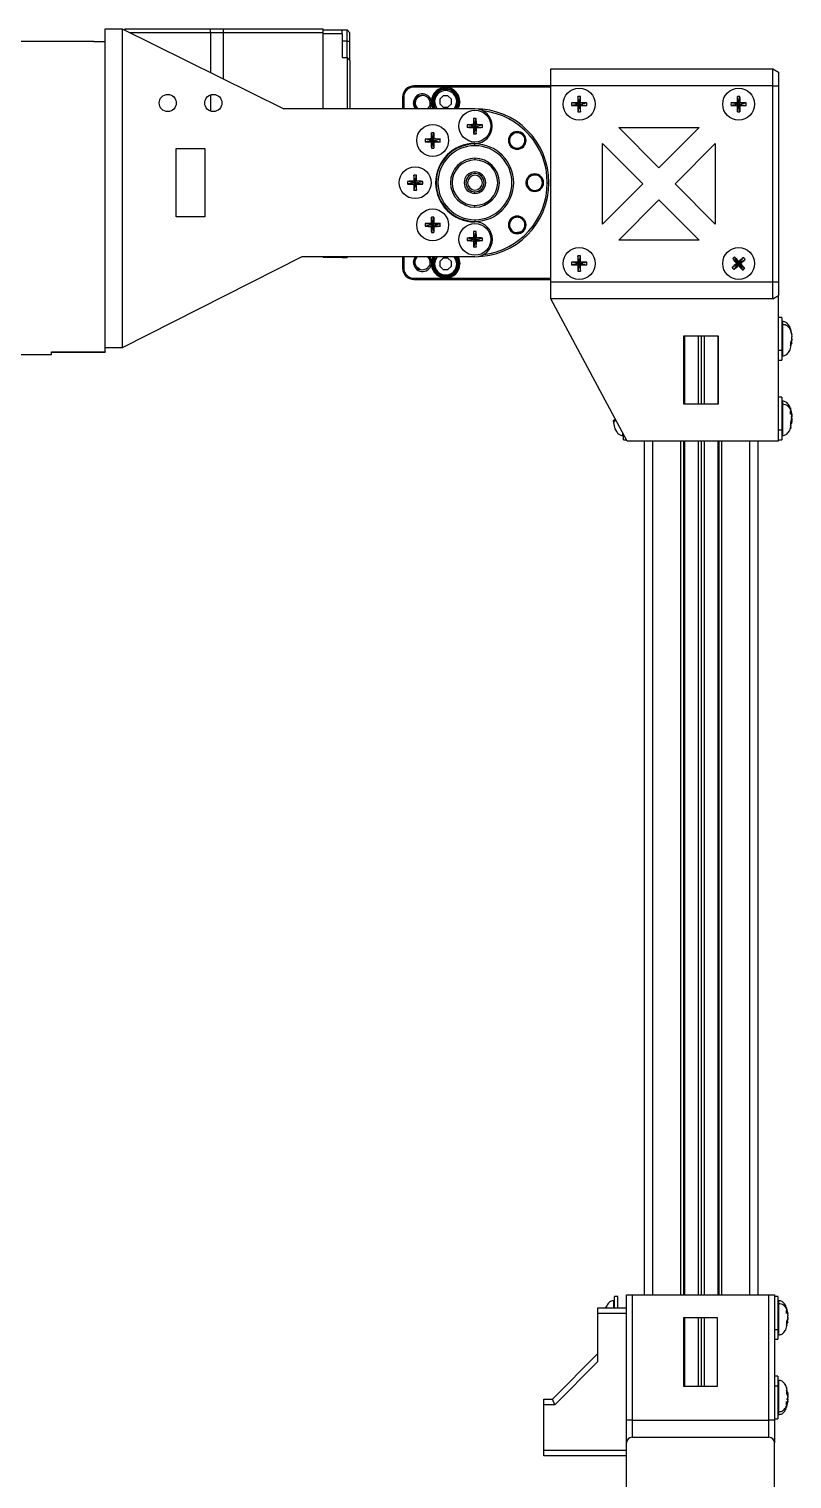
# Model space of a CAD drawing. Header units: millimetres. Extents: x 1258 to 2922, y -135 to 1239.
# Drawn here: x 2816.4 to 2883.4, y 770 to 897.4 of the extents above; entities that cross this region are included whole.
import ezdxf

# ---------------------------------------------------------------- set-up
doc = ezdxf.new("R2010")
doc.units = ezdxf.units.MM
doc.header["$LTSCALE"] = 6

msp = doc.modelspace()

# ---------------------------------------------------------------- linework, layer by layer
at = {"color": 7, "linetype": 'Continuous', "lineweight": 25}
for p, q in [((2823.1, 883.69), (2823.1, 897.36)), ((2823.1, 897.36), (2824.6, 897.36)), ((2824.6, 897.36), (2824.6, 869.36)), ((2824.6, 897.36), (2838.8, 890.36)), ((2824.76, 897.28), (2824.85, 897.36)), ((2824.85, 897.36), (2832.35, 897.36)), ((2832.35, 897.01), (2832.35, 897.36)), ((2832.35, 897.36), (2833.5, 897.36)), ((2832.35, 897.01), (2832.35, 893.54)), ((2833.5, 897.01), (2832.35, 897.01)), ((2833.5, 897.01), (2833.5, 897.36)), ((2833.5, 897.36), (2842.25, 897.36)), ((2833.5, 892.97), (2833.5, 897.01)), ((2842.25, 897.01), (2833.5, 897.01)), ((2842.25, 897.01), (2842.25, 897.36)), ((2842.25, 897.28), (2843.9, 897.28)), ((2842.25, 890.36), (2842.25, 897.01)), ((2842.25, 890.36), (2842.25, 896.93)), ((2843.9, 896.93), (2842.25, 896.93)), ((2843.9, 896.93), (2843.9, 897.28)), ((2843.9, 897.28), (2844.35, 897.28)), ((2843.9, 896.93), (2843.9, 894.85)), ((2844.35, 897.28), (2844.6, 897.03)), ((2844.35, 896.28), (2844.35, 897.28)), ((2844.6, 896.28), (2844.6, 897.03)), ((2822.1, 896.27), (2814.45, 896.27)), ((2822.1, 896.23), (2822.1, 896.27)), ((2823.1, 896.23), (2822.1, 896.23)), ((2844.35, 896.28), (2843.9, 896.28)), ((2844.35, 896.28), (2844.6, 896.28)), ((2843.9, 894.85), (2844.35, 894.85)), ((2844.35, 894.85), (2844.35, 890.36)), ((2844.6, 894.6), (2844.35, 894.85)), ((2844.6, 894.6), (2844.6, 890.36)), ((2862.22, 892.36), (2862.22, 893.86)), ((2862.22, 893.86), (2881.72, 893.86)), ((2881.72, 892.36), (2881.72, 893.86)), ((2881.72, 893.86), (2882.22, 893.57)), ((2882.22, 893.57), (2882.22, 892.36)), ((2832.35, 891.57), (2832.35, 890.15)), ((2850.22, 892.26), (2850.22, 892.36)), ((2862.22, 892.36), (2850.22, 892.36)), ((2862.22, 892.26), (2850.22, 892.26)), ((2862.22, 875.16), (2862.22, 892.36)), ((2881.72, 892.36), (2862.22, 892.36)), ((2881.72, 875.16), (2881.72, 892.36)), ((2881.72, 892.36), (2882.22, 892.36)), ((2882.22, 892.36), (2882.22, 875.16)), ((2855.57, 890.36), (2838.8, 890.36)), ((2849.22, 891.36), (2849.22, 890.36)), ((2849.32, 891.36), (2849.22, 891.36)), ((2849.32, 891.36), (2849.32, 890.36)), ((2850.17, 890.86), (2850.24, 890.86)), ((2851.45, 890.42), (2851.39, 890.36)), ((2851.59, 891.07), (2851.62, 890.86)), ((2851.61, 891.08), (2851.64, 890.86)), ((2851.76, 890.86), (2851.64, 890.86)), ((2851.75, 891.05), (2851.75, 890.98)), ((2851.75, 890.98), (2851.85, 890.98)), ((2851.76, 890.86), (2851.77, 890.77)), ((2851.91, 890.36), (2851.77, 890.77)), ((2852.02, 890.98), (2851.92, 890.98)), ((2852.79, 891.48), (2852.5, 891.19)), ((2852.5, 891.19), (2852.5, 890.78)), ((2852.5, 890.78), (2852.79, 890.48)), ((2853.2, 891.48), (2852.79, 891.48)), ((2852.79, 890.48), (2853.2, 890.48)), ((2853.5, 891.19), (2853.2, 891.48)), ((2853.2, 890.48), (2853.5, 890.78)), ((2853.5, 890.78), (2853.5, 891.19)), ((2853.97, 890.98), (2854.07, 890.98)), ((2854.25, 890.98), (2854.15, 890.98)), ((2864.72, 890.76), (2864.05, 890.87)), ((2864.72, 890.76), (2864.05, 890.65)), ((2864.6, 890.88), (2864.72, 890.76)), ((2864.72, 890.76), (2864.6, 890.64)), ((2864.72, 890.76), (2864.61, 891.43)), ((2864.72, 890.76), (2864.61, 890.09)), ((2864.72, 890.76), (2864.83, 891.43)), ((2864.72, 890.76), (2864.85, 890.88)), ((2864.72, 890.76), (2865.39, 890.87)), ((2864.85, 890.64), (2864.72, 890.76)), ((2864.72, 890.76), (2865.39, 890.65)), ((2864.72, 890.76), (2864.83, 890.09)), ((2878.72, 890.76), (2878.05, 890.87)), ((2878.72, 890.76), (2878.05, 890.65)), ((2878.6, 890.88), (2878.72, 890.76)), ((2878.72, 890.76), (2878.6, 890.64)), ((2878.72, 890.76), (2878.61, 891.43)), ((2878.72, 890.76), (2878.61, 890.09)), ((2878.72, 890.76), (2878.83, 891.43)), ((2878.72, 890.76), (2878.85, 890.88)), ((2878.72, 890.76), (2879.39, 890.87)), ((2878.72, 890.76), (2878.83, 890.09)), ((2878.85, 890.64), (2878.72, 890.76)), ((2878.72, 890.76), (2879.39, 890.65)), ((2855.57, 888.83), (2855.46, 889.51)), ((2855.57, 888.83), (2855.68, 889.51)), ((2851.86, 887.57), (2851.75, 888.24)), ((2851.86, 887.57), (2851.97, 888.24)), ((2855.57, 888.83), (2854.9, 888.95)), ((2855.57, 888.83), (2854.9, 888.72)), ((2855.45, 888.96), (2855.57, 888.83)), ((2855.57, 888.83), (2855.45, 888.71)), ((2855.57, 888.83), (2855.46, 888.16)), ((2855.57, 888.83), (2855.7, 888.96)), ((2855.57, 888.83), (2856.24, 888.95)), ((2855.7, 888.71), (2855.57, 888.83)), ((2855.57, 888.83), (2856.24, 888.72)), ((2855.57, 888.83), (2855.68, 888.16)), ((2858.74, 888.12), (2858.77, 888.08)), ((2868.19, 888.71), (2875.26, 888.71)), ((2871.72, 885.17), (2868.19, 888.71)), ((2875.26, 888.71), (2871.72, 885.17)), ((2829.35, 886.86), (2831.85, 886.86)), ((2829.35, 880.86), (2829.35, 886.86)), ((2831.85, 886.86), (2831.85, 880.86)), ((2851.86, 887.57), (2851.19, 887.68)), ((2851.86, 887.57), (2851.19, 887.46)), ((2851.73, 887.7), (2851.86, 887.57)), ((2851.86, 887.57), (2851.73, 887.45)), ((2851.86, 887.57), (2851.75, 886.9)), ((2851.86, 887.57), (2851.98, 887.7)), ((2851.86, 887.57), (2852.53, 887.68)), ((2851.98, 887.45), (2851.86, 887.57)), ((2851.86, 887.57), (2852.53, 887.46)), ((2851.86, 887.57), (2851.97, 886.9)), ((2855.57, 887.11), (2855.57, 887.26)), ((2859.01, 886.96), (2858.97, 886.88)), ((2859.83, 887.02), (2859.76, 887.09)), ((2866.77, 887.3), (2870.31, 883.76)), ((2866.77, 880.22), (2866.77, 887.3)), ((2873.14, 883.76), (2876.67, 887.3)), ((2876.67, 887.3), (2876.67, 880.22)), ((2855.57, 886.01), (2855.57, 885.86)), ((2850.32, 883.86), (2849.65, 883.97)), ((2850.2, 883.98), (2850.32, 883.86)), ((2850.32, 883.86), (2850.21, 884.53)), ((2850.32, 883.86), (2850.43, 884.53)), ((2850.32, 883.86), (2850.45, 883.98)), ((2850.32, 883.86), (2850.99, 883.97)), ((2855.57, 884.81), (2855.57, 884.66)), ((2860.82, 884.63), (2860.82, 884.58)), ((2823.1, 881.35), (2823.1, 883.69)), ((2850.32, 883.86), (2849.65, 883.75)), ((2850.32, 883.86), (2850.2, 883.74)), ((2850.32, 883.86), (2850.21, 883.19)), ((2850.45, 883.74), (2850.32, 883.86)), ((2850.32, 883.86), (2850.99, 883.75)), ((2850.32, 883.86), (2850.43, 883.19)), ((2855.57, 882.91), (2855.57, 883.06)), ((2860.19, 883.62), (2860.11, 883.59)), ((2860.82, 883.08), (2860.82, 883.18)), ((2861.92, 883.86), (2862.07, 883.86)), ((2870.31, 883.76), (2866.77, 880.22)), ((2876.67, 880.22), (2873.14, 883.76)), ((2855.57, 881.71), (2855.57, 881.86)), ((2868.19, 878.81), (2871.72, 882.35)), ((2871.72, 882.35), (2875.26, 878.81)), ((2823.1, 869.36), (2823.1, 881.35)), ((2831.85, 880.86), (2829.35, 880.86)), ((2851.86, 880.15), (2851.19, 880.26)), ((2851.86, 880.15), (2851.19, 880.04)), ((2851.73, 880.27), (2851.86, 880.15)), ((2851.86, 880.15), (2851.73, 880.02)), ((2851.86, 880.15), (2851.75, 880.82)), ((2851.86, 880.15), (2851.75, 879.48)), ((2851.86, 880.15), (2851.97, 880.82)), ((2851.86, 880.15), (2851.98, 880.27)), ((2851.86, 880.15), (2852.53, 880.26)), ((2851.98, 880.02), (2851.86, 880.15)), ((2851.86, 880.15), (2852.53, 880.04)), ((2851.86, 880.15), (2851.97, 879.48)), ((2855.57, 880.61), (2855.57, 880.46)), ((2858.67, 880.42), (2858.59, 880.46)), ((2859.83, 880.7), (2859.79, 880.66)), ((2855.57, 878.88), (2854.9, 879)), ((2855.57, 878.88), (2854.9, 878.77)), ((2855.45, 879.01), (2855.57, 878.88)), ((2855.57, 878.88), (2855.45, 878.76)), ((2855.57, 878.88), (2855.46, 879.56)), ((2855.57, 878.88), (2855.46, 878.21)), ((2855.57, 878.88), (2855.68, 879.56)), ((2855.57, 878.88), (2855.7, 879.01)), ((2855.57, 878.88), (2856.24, 879)), ((2855.7, 878.76), (2855.57, 878.88)), ((2855.57, 878.88), (2856.24, 878.77)), ((2855.57, 878.88), (2855.68, 878.21)), ((2858.74, 879.6), (2858.81, 879.67)), ((2875.26, 878.81), (2868.19, 878.81)), ((2840.37, 877.36), (2824.6, 869.36)), ((2855.57, 877.36), (2840.37, 877.36)), ((2842.25, 877.36), (2842.25, 877.28)), ((2843.9, 877.28), (2842.25, 877.28)), ((2843.9, 877.28), (2843.9, 877.36)), ((2843.9, 877.28), (2844.35, 877.28)), ((2844.43, 877.36), (2844.35, 877.28)), ((2844.35, 877.28), (2844.35, 877.36)), ((2849.22, 877.36), (2849.22, 876.36)), ((2849.32, 876.36), (2849.22, 876.36)), ((2849.32, 877.36), (2849.32, 876.36)), ((2850.17, 876.86), (2850.24, 876.86)), ((2850.72, 876.26), (2850.51, 876.4)), ((2851.59, 877.07), (2851.62, 876.86)), ((2851.61, 877.08), (2851.64, 876.86)), ((2851.76, 876.86), (2851.64, 876.86)), ((2851.75, 876.73), (2851.75, 876.67)), ((2851.75, 876.73), (2851.85, 876.73)), ((2851.77, 876.95), (2851.76, 876.86)), ((2851.77, 876.95), (2851.91, 877.36)), ((2852.02, 876.73), (2851.92, 876.73)), ((2852.79, 877.23), (2852.5, 876.94)), ((2852.5, 876.94), (2852.5, 876.53)), ((2852.5, 876.53), (2852.79, 876.23)), ((2853.2, 877.23), (2852.79, 877.23)), ((2853.5, 876.94), (2853.2, 877.23)), ((2853.2, 876.23), (2853.5, 876.53)), ((2853.5, 876.53), (2853.5, 876.94)), ((2853.97, 876.73), (2854.07, 876.73)), ((2854.25, 876.73), (2854.15, 876.73)), ((2864.72, 876.76), (2864.05, 876.87)), ((2864.72, 876.76), (2864.05, 876.65)), ((2864.6, 876.88), (2864.72, 876.76)), ((2864.72, 876.76), (2864.6, 876.64)), ((2864.72, 876.76), (2864.61, 877.43)), ((2864.72, 876.76), (2864.61, 876.09)), ((2864.72, 876.76), (2864.83, 877.43)), ((2864.72, 876.76), (2864.85, 876.88)), ((2864.72, 876.76), (2865.39, 876.87)), ((2864.72, 876.76), (2864.83, 876.09)), ((2864.85, 876.64), (2864.72, 876.76)), ((2864.72, 876.76), (2865.39, 876.65)), ((2878.72, 876.76), (2878.14, 876.4)), ((2878.72, 876.76), (2878.2, 877.19)), ((2878.72, 876.76), (2878.29, 876.24)), ((2878.72, 876.76), (2878.37, 877.34)), ((2878.55, 876.77), (2878.72, 876.76)), ((2878.72, 876.76), (2878.71, 876.58)), ((2878.72, 876.76), (2879.16, 877.28)), ((2878.72, 876.76), (2879.3, 877.11)), ((2878.72, 876.76), (2878.73, 876.93)), ((2878.9, 876.75), (2878.72, 876.76)), ((2878.72, 876.76), (2879.25, 876.33)), ((2878.72, 876.76), (2879.08, 876.18)), ((2850.22, 875.46), (2862.22, 875.46)), ((2850.22, 875.46), (2850.22, 875.36)), ((2850.22, 875.36), (2862.22, 875.36)), ((2850.7, 876.27), (2850.66, 876.18)), ((2852.79, 876.23), (2853.2, 876.23)), ((2862.22, 875.16), (2881.72, 875.16)), ((2862.22, 873.66), (2862.22, 875.16)), ((2881.72, 875.16), (2882.22, 875.16)), ((2881.72, 873.66), (2881.72, 875.16)), ((2882.22, 875.16), (2882.22, 873.95)), ((2881.72, 873.66), (2882.22, 873.95)), ((2882.22, 861.16), (2882.22, 873.95)), ((2881.72, 873.66), (2862.22, 873.66)), ((2868.92, 861.16), (2862.22, 873.66)), ((2882.52, 872.03), (2882.22, 872.03)), ((2882.52, 872.03), (2882.52, 869.14)), ((2882.58, 871.66), (2882.52, 871.66)), ((2882.58, 871.42), (2882.58, 869.34)), ((2873.91, 870.41), (2876.91, 870.41)), ((2873.91, 864.41), (2873.91, 870.41)), ((2873.97, 870.41), (2873.97, 864.41)), ((2875.16, 870.41), (2875.16, 864.41)), ((2875.42, 870.41), (2875.42, 864.41)), ((2875.68, 870.41), (2875.68, 864.41)), ((2876.88, 870.41), (2876.88, 864.41)), ((2876.91, 870.41), (2876.91, 864.41)), ((2883.39, 870.58), (2883.27, 871.02)), ((2883.27, 870.84), (2883.39, 870.37)), ((2883.39, 870.11), (2883.27, 869.8)), ((2883.36, 869.83), (2883.39, 869.95)), ((2883.4, 870.53), (2883.39, 870.58)), ((2883.39, 870.52), (2883.4, 870.5)), ((2883.39, 870.37), (2883.4, 870.32)), ((2883.4, 870.15), (2883.39, 870.11)), ((2883.39, 869.95), (2883.4, 870)), ((2814.45, 868.77), (2818.4, 868.77)), ((2818.4, 868.99), (2823.1, 868.99)), ((2818.4, 868.77), (2818.4, 868.99)), ((2818.4, 868.98), (2823.1, 868.98)), ((2824.6, 869.36), (2823.1, 869.36)), ((2823.1, 868.99), (2823.1, 869.36)), ((2823.1, 868.99), (2823.1, 868.98)), ((2882.22, 869.14), (2882.52, 869.14)), ((2882.52, 869.34), (2882.58, 869.34)), ((2882.52, 869.14), (2882.52, 868.28)), ((2882.52, 868.66), (2882.58, 868.66)), ((2883.27, 869.8), (2883.27, 869.52)), ((2883.27, 869.52), (2883.39, 869.8)), ((2883.4, 869.83), (2883.29, 869.85)), ((2883.39, 869.8), (2883.4, 869.82)), ((2883.4, 869.78), (2883.39, 869.74)), ((2882.22, 868.28), (2882.52, 868.28)), ((2882.52, 865.03), (2882.22, 865.03)), ((2882.52, 865.03), (2882.52, 862.14)), ((2876.91, 864.41), (2873.91, 864.41)), ((2882.58, 864.66), (2882.52, 864.66)), ((2882.58, 864.42), (2882.58, 862.34)), ((2883.27, 864.09), (2883.27, 864.04)), ((2883.39, 863.58), (2883.27, 864.02)), ((2883.27, 863.84), (2883.39, 863.37)), ((2883.27, 863.52), (2883.27, 863.8)), ((2883.4, 863.53), (2883.39, 863.58)), ((2883.4, 863.5), (2883.39, 863.56)), ((2867.87, 862.97), (2867.74, 862.94)), ((2867.75, 863.32), (2867.75, 863.33)), ((2867.88, 863.06), (2867.75, 863)), ((2867.75, 863), (2867.75, 862.99)), ((2867.75, 862.94), (2867.75, 862.95)), ((2867.75, 862.95), (2867.88, 862.93)), ((2867.75, 862.85), (2867.75, 862.8)), ((2867.75, 862.77), (2867.75, 862.83)), ((2867.88, 862.25), (2867.75, 862.78)), ((2867.88, 862.24), (2867.75, 862.77)), ((2867.87, 863.09), (2867.87, 863.12)), ((2882.52, 862.34), (2882.58, 862.34)), ((2883.39, 863.11), (2883.27, 862.8)), ((2883.27, 862.8), (2883.27, 862.52)), ((2883.27, 862.52), (2883.39, 862.8)), ((2883.31, 862.41), (2883.27, 862.23)), ((2883.4, 862.83), (2883.29, 862.85)), ((2883.39, 863.29), (2883.31, 863.23)), ((2883.39, 863.03), (2883.31, 863.09)), ((2883.32, 863.48), (2883.4, 863.49)), ((2883.36, 862.83), (2883.39, 862.95)), ((2883.39, 863.52), (2883.4, 863.5)), ((2883.39, 863.5), (2883.4, 863.45)), ((2883.39, 863.37), (2883.4, 863.32)), ((2883.4, 863.31), (2883.39, 863.29)), ((2883.4, 863.15), (2883.39, 863.11)), ((2883.4, 863.01), (2883.39, 863.03)), ((2883.39, 862.95), (2883.4, 863)), ((2883.39, 862.92), (2883.4, 862.92)), ((2883.39, 862.81), (2883.4, 862.87)), ((2883.39, 862.8), (2883.4, 862.82)), ((2883.4, 862.78), (2883.39, 862.74)), ((2868.02, 862), (2867.87, 862.24)), ((2868.56, 861.66), (2868.62, 861.66)), ((2868.62, 861.28), (2868.62, 861.73)), ((2868.62, 861.28), (2868.85, 861.28)), ((2882.22, 861.16), (2868.92, 861.16)), ((2870.42, 861.16), (2870.42, 786.16)), ((2873.62, 861.16), (2873.62, 786.16)), ((2873.87, 861.16), (2873.87, 786.16)), ((2873.97, 861.16), (2873.97, 786.16)), ((2875.16, 861.16), (2875.16, 786.16)), ((2875.42, 861.16), (2875.42, 786.16)), ((2875.68, 861.16), (2875.68, 786.16)), ((2876.88, 861.16), (2876.88, 786.16)), ((2876.97, 861.16), (2876.97, 786.16)), ((2877.22, 861.16), (2877.22, 786.16)), ((2880.42, 861.16), (2880.42, 786.16)), ((2882.22, 862.14), (2882.52, 862.14)), ((2882.22, 861.28), (2882.52, 861.28)), ((2882.52, 862.14), (2882.52, 861.28)), ((2882.52, 861.66), (2882.58, 861.66)), ((2868.12, 786.03), (2867.82, 786.03)), ((2867.82, 785.02), (2867.82, 786.03)), ((2868.12, 785.02), (2868.12, 786.03)), ((2868.87, 786.16), (2869.37, 786.16)), ((2868.87, 775.16), (2868.87, 786.16)), ((2869.37, 786.16), (2869.37, 775.16)), ((2869.37, 786.16), (2881.37, 786.16)), ((2881.37, 775.16), (2881.37, 786.16)), ((2881.37, 786.16), (2881.87, 786.16)), ((2881.87, 786.16), (2881.87, 775.16)), ((2882.17, 786.03), (2881.87, 786.03)), ((2882.17, 786.03), (2882.17, 783.14)), ((2866.37, 785.02), (2868.87, 785.02)), ((2866.37, 784.52), (2866.37, 785.02)), ((2867.82, 785.66), (2867.76, 785.66)), ((2882.23, 785.66), (2882.17, 785.66)), ((2882.23, 785.42), (2882.23, 783.34)), ((2883.04, 784.58), (2882.92, 785.02)), ((2882.92, 784.84), (2883.04, 784.37)), ((2882.92, 784.52), (2882.92, 784.8)), ((2883.05, 784.53), (2883.04, 784.58)), ((2866.37, 780.31), (2866.37, 784.52)), ((2868.87, 784.52), (2866.37, 784.52)), ((2873.87, 784.16), (2873.87, 778.16)), ((2876.87, 784.16), (2873.87, 784.16)), ((2873.97, 784.16), (2873.97, 778.16)), ((2875.16, 784.16), (2875.16, 778.16)), ((2875.42, 784.16), (2875.42, 778.16)), ((2875.68, 784.16), (2875.68, 778.16)), ((2876.87, 778.16), (2876.87, 784.16)), ((2882.17, 783.34), (2882.23, 783.34)), ((2883.04, 784.11), (2882.92, 783.8)), ((2882.92, 783.8), (2882.92, 783.52)), ((2882.92, 783.52), (2883.04, 783.8)), ((2883.05, 783.83), (2882.94, 783.85)), ((2883.01, 783.83), (2883.04, 783.95)), ((2883.04, 784.52), (2883.05, 784.5)), ((2883.04, 784.37), (2883.05, 784.32)), ((2883.05, 784.15), (2883.04, 784.11)), ((2883.04, 783.95), (2883.05, 784)), ((2883.04, 783.8), (2883.05, 783.82)), ((2883.05, 783.78), (2883.04, 783.74)), ((2881.87, 783.14), (2882.17, 783.14)), ((2881.87, 782.28), (2882.17, 782.28)), ((2882.17, 783.14), (2882.17, 782.28)), ((2882.17, 782.66), (2882.23, 782.66)), ((2862.37, 777.02), (2866.37, 781.02)), ((2866.37, 780.31), (2862.58, 776.52)), ((2882.17, 779.03), (2881.87, 779.03)), ((2882.17, 779.03), (2882.17, 778.18)), ((2882.23, 778.66), (2882.17, 778.66)), ((2861.62, 777.02), (2862.37, 777.02)), ((2861.62, 776.52), (2861.62, 777.02)), ((2862.58, 776.52), (2862.37, 777.02)), ((2873.87, 778.16), (2876.87, 778.16)), ((2881.87, 778.18), (2882.17, 778.18)), ((2882.17, 778.18), (2882.17, 775.28)), ((2882.17, 777.98), (2882.23, 777.98)), ((2882.23, 777.98), (2882.23, 775.9)), ((2882.97, 777.87), (2882.92, 778.07)), ((2883.04, 777.52), (2882.92, 777.8)), ((2882.92, 777.8), (2882.92, 777.52)), ((2882.92, 777.52), (2883.04, 777.21)), ((2883.04, 777.19), (2882.92, 776.96)), ((2883.04, 776.95), (2882.92, 776.48)), ((2882.94, 777.47), (2883.05, 777.49)), ((2883.04, 777.37), (2883.02, 777.46)), ((2883.04, 777.58), (2883.05, 777.53)), ((2883.05, 777.5), (2883.04, 777.52)), ((2883.04, 777.48), (2883.05, 777.46)), ((2883.04, 777.43), (2883.05, 777.38)), ((2883.05, 777.32), (2883.04, 777.37)), ((2883.04, 777.21), (2883.05, 777.17)), ((2883.05, 777), (2883.04, 776.95)), ((2883.04, 776.88), (2883.05, 776.94)), ((2862.58, 776.52), (2861.62, 776.52)), ((2861.62, 772.52), (2861.62, 776.52)), ((2882.17, 775.66), (2882.23, 775.66)), ((2882.92, 776.52), (2882.92, 776.8)), ((2882.92, 776.3), (2883.04, 776.74)), ((2883.05, 776.83), (2882.97, 776.84)), ((2883.04, 776.84), (2883.05, 776.86)), ((2883.04, 776.74), (2883.05, 776.78)), ((2869.37, 775.16), (2868.87, 775.16)), ((2868.87, 773.16), (2868.87, 775.16)), ((2869.37, 775.16), (2869.37, 773.66)), ((2869.37, 775.16), (2881.37, 775.16)), ((2881.37, 773.66), (2881.37, 775.16)), ((2881.87, 775.16), (2881.37, 775.16)), ((2881.87, 775.28), (2882.17, 775.28)), ((2881.87, 775.16), (2881.87, 773.16)), ((2868.87, 760.06), (2868.87, 773.16)), ((2869.37, 773.66), (2881.37, 773.66)), ((2881.87, 760.06), (2881.87, 773.16)), ((2861.62, 772.52), (2868.87, 772.52)), ((2861.62, 772.02), (2861.62, 772.52)), ((2868.87, 772.02), (2861.62, 772.02))]:
    msp.add_line(p, q, dxfattribs=at)
at = {"color": 8, "linetype": 'Continuous', "lineweight": 25}
for p, q in [((2832.35, 897.01), (2825.31, 897.01)), ((2882.58, 871.66), (2882.58, 871.42)), ((2883.35, 869.94), (2883.39, 869.95)), ((2882.58, 869.34), (2882.58, 868.66)), ((2883.27, 869.82), (2883.39, 869.8)), ((2882.58, 864.66), (2882.58, 864.42)), ((2867.87, 863.02), (2867.75, 863)), ((2867.87, 862.97), (2867.75, 862.95)), ((2882.58, 862.34), (2882.58, 861.66)), ((2883.27, 862.82), (2883.39, 862.8)), ((2883.35, 862.94), (2883.39, 862.95)), ((2868.56, 861.66), (2868.56, 861.83)), ((2871.17, 861.16), (2871.17, 786.16)), ((2879.67, 861.16), (2879.67, 786.16)), ((2867.76, 785.02), (2867.76, 785.66)), ((2882.23, 785.66), (2882.23, 785.42)), ((2882.23, 783.34), (2882.23, 782.66)), ((2882.92, 783.82), (2883.04, 783.8)), ((2883, 783.94), (2883.04, 783.95)), ((2882.23, 778.66), (2882.23, 777.98)), ((2882.92, 777.5), (2883.04, 777.52)), ((2882.23, 775.9), (2882.23, 775.66))]:
    msp.add_line(p, q, dxfattribs=at)
at = {"color": 7, "linetype": 'Continuous', "lineweight": 25, "flags": 128}
for points in [[(2850.35, 890.36), (2850.23, 890.56), (2850.17, 890.86)], [(2851.77, 890.77), (2851.68, 890.48), (2851.6, 890.36)], [(2852.03, 890.36), (2851.93, 890.54), (2851.85, 890.98)], [(2851.92, 890.98), (2852, 890.57), (2852.12, 890.36)], [(2852.02, 890.98), (2852.1, 890.61), (2852.25, 890.36)], [(2853.74, 890.36), (2853.9, 890.61), (2853.97, 890.98)], [(2853.87, 890.36), (2853.99, 890.57), (2854.07, 890.98)], [(2854.06, 890.61), (2853.98, 890.45), (2853.93, 890.36)], [(2854.15, 890.98), (2854.06, 890.54), (2853.96, 890.36)], [(2854.25, 890.98), (2854.16, 890.53), (2854.08, 890.36)], [(2850.17, 876.86), (2850.23, 877.15), (2850.35, 877.36)], [(2851.6, 877.36), (2851.68, 877.24), (2851.77, 876.95)], [(2851.85, 876.73), (2851.93, 877.17), (2852.03, 877.36)], [(2852.12, 877.36), (2852, 877.15), (2851.92, 876.73)], [(2852.25, 877.36), (2852.1, 877.11), (2852.02, 876.73)], [(2853.97, 876.73), (2853.9, 877.11), (2853.74, 877.36)], [(2854.07, 876.73), (2853.99, 877.15), (2853.87, 877.36)], [(2853.93, 877.36), (2853.98, 877.27), (2854.06, 877.11)], [(2853.96, 877.36), (2854.06, 877.17), (2854.15, 876.73)], [(2854.08, 877.36), (2854.16, 877.19), (2854.25, 876.73)]]:
    msp.add_lwpolyline(points, dxfattribs=at)
at = {"color": 7, "linetype": 'Continuous', "lineweight": 25}
for centre, radius in [((2828.6, 890.86), 0.75), ((2832.6, 890.86), 0.75), ((2864.72, 890.76), 1.4), ((2878.72, 890.76), 1.4), ((2855.57, 888.83), 1.4), ((2851.86, 887.57), 1.4), ((2850.32, 883.86), 1.4), ((2851.86, 880.15), 1.4), ((2855.57, 878.88), 1.4), ((2864.72, 876.76), 1.4), ((2878.72, 876.76), 1.4)]:
    msp.add_circle(centre, radius, dxfattribs=at)
for centre, radius, start, end in [((2850.22, 891.36), 1, 90, 180), ((2850.22, 891.36), 0.9, 90, 180), ((2850.97, 890.86), 0.8, 13.8271, 180), ((2853, 890.98), 1.25, 0, 176.9649), ((2853, 890.98), 1.15, 0, 180), ((2853, 890.98), 1.08, 0, 180), ((2853, 890.98), 0.975, 0, 180), ((2850.97, 890.86), 0.648, 18.5852, 236.8855), ((2855.47, 890.11), 1.5, 153.6385, 160.5288), ((2855.57, 883.86), 6.5, 0, 90), ((2855.57, 888.83), 1.52, 270, 90), ((2864.71, 873.53), 17.36, 90.3797, 92.1867), ((2867.61, 890.76), 3.56, 178.1994, 181.8006), ((2864.71, 907.99), 17.36, 267.8133, 269.6203), ((2881.95, 890.77), 17.36, 177.8133, 179.6203), ((2881.95, 890.75), 17.36, 180.3797, 182.1867), ((2864.72, 887.87), 3.56, 88.1994, 91.8006), ((2847.49, 890.77), 17.36, 0.3797, 2.1867), ((2847.49, 890.75), 17.36, 357.8133, 359.6203), ((2864.73, 873.53), 17.36, 87.8133, 89.6203), ((2864.73, 907.99), 17.36, 270.3797, 272.1867), ((2861.83, 890.76), 3.56, 358.1994, 1.8006), ((2878.71, 873.53), 17.36, 90.3797, 92.1867), ((2881.61, 890.76), 3.56, 178.1994, 181.8006), ((2878.71, 907.99), 17.36, 267.8133, 269.6203), ((2895.95, 890.77), 17.36, 177.8133, 179.6203), ((2895.95, 890.75), 17.36, 180.3797, 182.1867), ((2878.72, 887.87), 3.56, 88.1994, 91.8006), ((2861.49, 890.77), 17.36, 0.3797, 2.1867), ((2861.49, 890.75), 17.36, 357.8133, 359.6203), ((2878.73, 873.53), 17.36, 87.8133, 89.6203), ((2878.73, 907.99), 17.36, 270.3797, 272.1867), ((2875.83, 890.76), 3.56, 358.1994, 1.8006), ((2872.8, 888.84), 17.36, 177.8133, 179.6203), ((2855.57, 885.95), 3.56, 88.1994, 91.8006), ((2838.34, 888.84), 17.36, 0.3797, 2.1867), ((2855.57, 883.86), 6.35, 0, 83.2728), ((2864.72, 893.65), 3.56, 268.1994, 271.8006), ((2878.72, 893.65), 3.56, 268.1994, 271.8006), ((2869.09, 887.58), 17.36, 177.8133, 179.6203), ((2851.86, 884.68), 3.56, 88.1994, 91.8006), ((2834.63, 887.58), 17.36, 0.3797, 2.1867), ((2855.56, 871.6), 17.36, 90.3797, 92.1867), ((2858.46, 888.83), 3.56, 178.1994, 181.8006), ((2855.56, 906.07), 17.36, 267.8133, 269.6203), ((2872.8, 888.83), 17.36, 180.3797, 182.1867), ((2855.57, 891.72), 3.56, 268.1994, 271.8006), ((2838.34, 888.83), 17.36, 357.8133, 359.6203), ((2855.58, 871.6), 17.36, 87.8133, 89.6203), ((2855.58, 906.07), 17.36, 270.3797, 272.1867), ((2852.68, 888.83), 3.56, 358.1994, 1.8006), ((2859.28, 887.57), 0.775, 135, 315), ((2859.28, 887.57), 0.775, 315, 135), ((2851.85, 870.34), 17.36, 90.3797, 92.1867), ((2854.75, 887.57), 3.56, 178.1994, 181.8006), ((2851.85, 904.8), 17.36, 267.8133, 269.6203), ((2869.09, 887.56), 17.36, 180.3797, 182.1867), ((2851.86, 890.46), 3.56, 268.1994, 271.8006), ((2834.63, 887.56), 17.36, 357.8133, 359.6203), ((2851.87, 870.34), 17.36, 87.8133, 89.6203), ((2851.87, 904.8), 17.36, 270.3797, 272.1867), ((2855.57, 883.86), 3.45, 90, 270), ((2855.57, 883.86), 3.4, 90, 270), ((2855.57, 883.86), 3.25, 90, 270), ((2848.97, 887.57), 3.56, 358.1994, 1.8006), ((2855.57, 883.86), 3.4, 270, 90), ((2855.57, 883.86), 3.25, 270, 90), ((2859.28, 887.57), 0.675, 245.9765, 315), ((2859.28, 887.57), 0.675, 315, 1.1765), ((2855.57, 883.86), 2.15, 90, 270), ((2855.57, 883.86), 2, 90, 270), ((2855.57, 883.86), 2.15, 270, 90), ((2855.57, 883.86), 2, 270, 90), ((2850.31, 866.63), 17.36, 90.3797, 92.1867), ((2853.21, 883.86), 3.56, 178.1994, 181.8006), ((2867.55, 883.87), 17.36, 177.8133, 179.6203), ((2850.32, 880.97), 3.56, 88.1994, 91.8006), ((2833.09, 883.87), 17.36, 0.3797, 2.1867), ((2850.33, 866.63), 17.36, 87.8133, 89.6203), ((2847.43, 883.86), 3.56, 358.1994, 1.8006), ((2855.57, 883.86), 0.95, 90, 270), ((2855.57, 883.86), 0.8, 90, 270), ((2855.57, 883.86), 0.65, 0, 180), ((2855.57, 883.86), 0.95, 270, 90), ((2855.57, 883.86), 0.8, 270, 90), ((2860.82, 883.86), 0.775, 90, 270), ((2860.82, 883.86), 0.775, 270, 90), ((2850.31, 901.09), 17.36, 267.8133, 269.6203), ((2867.55, 883.85), 17.36, 180.3797, 182.1867), ((2850.32, 886.75), 3.56, 268.1994, 271.8006), ((2833.09, 883.85), 17.36, 357.8133, 359.6203), ((2850.33, 901.09), 17.36, 270.3797, 272.1867), ((2855.57, 883.86), 0.65, 180, 0), ((2855.57, 883.86), 6.5, 270, 0), ((2855.57, 883.86), 6.35, 276.7272, 0), ((2860.82, 883.86), 0.675, 200.9765, 270), ((2860.82, 883.86), 0.675, 270, 316.1765), ((2851.85, 862.92), 17.36, 90.3797, 92.1867), ((2854.75, 880.15), 3.56, 178.1994, 181.8006), ((2869.09, 880.16), 17.36, 177.8133, 179.6203), ((2851.86, 877.26), 3.56, 88.1994, 91.8006), ((2834.63, 880.16), 17.36, 0.3797, 2.1867), ((2851.87, 862.92), 17.36, 87.8133, 89.6203), ((2848.97, 880.15), 3.56, 358.1994, 1.8006), ((2855.57, 878.88), 1.53, 270, 90), ((2859.28, 880.15), 0.775, 45, 225), ((2859.28, 880.15), 0.675, 155.9765, 225), ((2859.28, 880.15), 0.775, 225, 45), ((2851.85, 897.38), 17.36, 267.8133, 269.6203), ((2869.09, 880.14), 17.36, 180.3797, 182.1867), ((2851.86, 883.04), 3.56, 268.1994, 271.8006), ((2834.63, 880.14), 17.36, 357.8133, 359.6203), ((2851.87, 897.38), 17.36, 270.3797, 272.1867), ((2855.56, 861.65), 17.36, 90.3797, 92.1867), ((2858.46, 878.88), 3.56, 178.1994, 181.8006), ((2872.8, 878.89), 17.36, 177.8133, 179.6203), ((2855.57, 876), 3.56, 88.1994, 91.8006), ((2838.34, 878.89), 17.36, 0.3797, 2.1867), ((2855.58, 861.65), 17.36, 87.8133, 89.6203), ((2852.68, 878.88), 3.56, 358.1994, 1.8006), ((2859.28, 880.15), 0.675, 225, 271.1765), ((2855.56, 896.12), 17.36, 267.8133, 269.6203), ((2872.8, 878.88), 17.36, 180.3797, 182.1867), ((2855.57, 881.77), 3.56, 268.1994, 271.8006), ((2838.34, 878.88), 17.36, 357.8133, 359.6203), ((2855.58, 896.12), 17.36, 270.3797, 272.1867), ((2850.22, 876.36), 1, 180, 270), ((2850.22, 876.36), 0.9, 180, 270), ((2850.97, 876.86), 0.8, 180, 346.1726), ((2850.97, 876.86), 0.65, 245.1492, 317.1492), ((2853, 876.73), 1.25, 183.0353, 0), ((2853, 876.73), 1.15, 180, 0), ((2853, 876.73), 1.08, 180, 0), ((2853, 876.73), 0.975, 180, 0), ((2855.47, 877.61), 1.5, 199.4712, 206.3615), ((2864.71, 859.53), 17.36, 90.3797, 92.1867), ((2867.61, 876.76), 3.56, 178.1994, 181.8006), ((2864.71, 893.99), 17.36, 267.8133, 269.6203), ((2881.95, 876.77), 17.36, 177.8133, 179.6203), ((2881.95, 876.75), 17.36, 180.3797, 182.1867), ((2864.72, 873.87), 3.56, 88.1994, 91.8006), ((2847.49, 876.77), 17.36, 0.3797, 2.1867), ((2847.49, 876.75), 17.36, 357.8133, 359.6203), ((2864.73, 859.53), 17.36, 87.8133, 89.6203), ((2864.73, 893.99), 17.36, 270.3797, 272.1867), ((2861.83, 876.76), 3.56, 358.1994, 1.8006), ((2889.99, 863.72), 17.36, 131.2469, 133.0539), ((2880.91, 878.65), 3.56, 219.0666, 222.6678), ((2880.61, 874.58), 3.56, 129.0666, 132.6678), ((2891.75, 888.04), 17.36, 218.6805, 220.4875), ((2867.44, 889.78), 17.36, 308.6805, 310.4875), ((2865.68, 865.49), 17.36, 41.2469, 43.0539), ((2891.76, 888.03), 17.36, 221.2469, 223.0539), ((2890, 863.73), 17.36, 128.6805, 130.4875), ((2867.45, 889.8), 17.36, 311.2469, 313.0539), ((2865.7, 865.48), 17.36, 38.6805, 40.4875), ((2876.83, 878.94), 3.56, 309.0666, 312.6678), ((2876.54, 874.87), 3.56, 39.0666, 42.6678), ((2864.72, 879.65), 3.56, 268.1994, 271.8006), ((2869.37, 773.16), 0.5, 90, 180), ((2881.37, 773.16), 0.5, 0, 90)]:
    msp.add_arc(centre, radius, start, end, dxfattribs=at)
for points, knots in [([(2824.85, 897.36), (2824.85, 897.35), (2824.85, 897.34), (2824.85, 897.29), (2824.85, 897.24), (2824.85, 897.24)], [0, 0, 0, 0, 0.458259, 0.916519, 1, 1, 1, 1]), ([(2844.6, 894.6), (2844.6, 894.63), (2844.6, 894.68), (2844.6, 895.07), (2844.6, 895.62), (2844.6, 896.06), (2844.6, 896.28)], [0, 0, 0, 0, 0.25, 0.5, 0.75, 1, 1, 1, 1]), ([(2850.24, 890.86), (2850.26, 890.94), (2850.28, 891.11), (2850.42, 891.33), (2850.61, 891.49), (2850.85, 891.56), (2851.1, 891.55), (2851.33, 891.46), (2851.51, 891.3), (2851.58, 891.15), (2851.61, 891.08)], [0, 0, 0, 0, 0.129368, 0.257488, 0.38436, 0.509984, 0.63436, 0.757488, 0.879368, 1, 1, 1, 1]), ([(2850.43, 890.36), (2850.4, 890.39), (2850.33, 890.48), (2850.26, 890.65), (2850.25, 890.79), (2850.24, 890.86)], [0, 0, 0, 0, 0.241069, 0.621996, 1, 1, 1, 1]), ([(2851.62, 890.86), (2851.61, 890.78), (2851.59, 890.61), (2851.48, 890.43), (2851.39, 890.37), (2851.37, 890.36)], [0, 0, 0, 0, 0.4373333, 0.8746665, 1, 1, 1, 1]), ([(2851.64, 890.86), (2851.63, 890.82), (2851.63, 890.74), (2851.59, 890.62), (2851.53, 890.51), (2851.47, 890.45), (2851.45, 890.42)], [0, 0, 0, 0, 0.252118, 0.502824, 0.752118, 1, 1, 1, 1]), ([(2851.75, 890.98), (2851.76, 890.96), (2851.76, 890.92), (2851.76, 890.88), (2851.76, 890.86)], [0, 0, 0, 0, 0.560282, 1, 1, 1, 1]), ([(2858.97, 886.88), (2858.92, 886.91), (2858.81, 886.97), (2858.69, 887.1), (2858.6, 887.26), (2858.55, 887.44), (2858.54, 887.62), (2858.58, 887.79), (2858.65, 887.95), (2858.73, 888.04), (2858.77, 888.08)], [0, 0, 0, 0, 0.127841, 0.25487, 0.381087, 0.506493, 0.631087, 0.75487, 0.877841, 1, 1, 1, 1]), ([(2858.77, 888.08), (2858.83, 888.13), (2858.94, 888.21), (2859.14, 888.28), (2859.35, 888.28), (2859.55, 888.23), (2859.72, 888.12), (2859.86, 887.97), (2859.94, 887.78), (2859.95, 887.65), (2859.96, 887.59)], [0, 0, 0, 0, 0.128634, 0.256229, 0.382786, 0.508305, 0.632786, 0.756229, 0.878633, 1, 1, 1, 1]), ([(2859.96, 887.58), (2859.95, 887.66), (2859.93, 887.84), (2859.77, 888.06), (2859.55, 888.21), (2859.28, 888.26), (2859.02, 888.22), (2858.88, 888.1), (2858.81, 888.05)], [0, 0, 0, 0, 0.162891, 0.330313, 0.497734, 0.665156, 0.832578, 1, 1, 1, 1]), ([(2859.54, 886.95), (2859.54, 886.95), (2859.63, 886.97), (2859.69, 887.03), (2859.76, 887.09)], [0, 0, 0, 0, 0.010406, 1, 1, 1, 1]), ([(2860.11, 883.59), (2860.1, 883.65), (2860.06, 883.76), (2860.07, 883.95), (2860.12, 884.12), (2860.2, 884.28), (2860.33, 884.42), (2860.48, 884.51), (2860.65, 884.57), (2860.76, 884.58), (2860.82, 884.58)], [0, 0, 0, 0, 0.127841, 0.25487, 0.381087, 0.506493, 0.631087, 0.75487, 0.877841, 1, 1, 1, 1]), ([(2860.82, 884.58), (2860.89, 884.57), (2861.03, 884.56), (2861.22, 884.46), (2861.37, 884.32), (2861.47, 884.14), (2861.52, 883.94), (2861.51, 883.74), (2861.44, 883.54), (2861.35, 883.44), (2861.31, 883.39)], [0, 0, 0, 0, 0.128634, 0.256229, 0.382786, 0.508305, 0.632786, 0.756229, 0.878633, 1, 1, 1, 1]), ([(2861.3, 883.39), (2861.36, 883.46), (2861.47, 883.59), (2861.51, 883.86), (2861.46, 884.12), (2861.31, 884.35), (2861.09, 884.5), (2860.91, 884.52), (2860.82, 884.53)], [0, 0, 0, 0, 0.162891, 0.330313, 0.497734, 0.665156, 0.832578, 1, 1, 1, 1]), ([(2860.56, 883.24), (2860.56, 883.24), (2860.64, 883.19), (2860.73, 883.19), (2860.82, 883.18)], [0, 0, 0, 0, 0.010406, 1, 1, 1, 1]), ([(2858.59, 880.46), (2858.62, 880.51), (2858.68, 880.62), (2858.82, 880.74), (2858.97, 880.83), (2859.15, 880.88), (2859.33, 880.89), (2859.5, 880.85), (2859.66, 880.78), (2859.75, 880.7), (2859.79, 880.66)], [0, 0, 0, 0, 0.127841, 0.25487, 0.381087, 0.506493, 0.631087, 0.75487, 0.877841, 1, 1, 1, 1]), ([(2859.29, 879.47), (2859.38, 879.48), (2859.55, 879.5), (2859.77, 879.66), (2859.92, 879.88), (2859.98, 880.15), (2859.93, 880.42), (2859.82, 880.55), (2859.76, 880.62)], [0, 0, 0, 0, 0.162891, 0.330313, 0.497734, 0.665156, 0.832578, 1, 1, 1, 1]), ([(2859.79, 880.66), (2859.84, 880.6), (2859.92, 880.49), (2859.99, 880.29), (2860, 880.08), (2859.94, 879.88), (2859.83, 879.71), (2859.68, 879.58), (2859.5, 879.49), (2859.36, 879.48), (2859.3, 879.47)], [0, 0, 0, 0, 0.128634, 0.256229, 0.382786, 0.508305, 0.632786, 0.756229, 0.878633, 1, 1, 1, 1]), ([(2858.66, 879.89), (2858.66, 879.89), (2858.68, 879.8), (2858.74, 879.74), (2858.81, 879.67)], [0, 0, 0, 0, 0.010406, 1, 1, 1, 1]), ([(2850.24, 876.86), (2850.26, 876.94), (2850.28, 877.11), (2850.38, 877.29), (2850.46, 877.35), (2850.48, 877.36)], [0, 0, 0, 0, 0.446743, 0.889177, 1, 1, 1, 1]), ([(2850.66, 876.18), (2850.6, 876.22), (2850.47, 876.29), (2850.34, 876.46), (2850.26, 876.65), (2850.25, 876.79), (2850.24, 876.86)], [0, 0, 0, 0, 0.252867, 0.503822, 0.752867, 1, 1, 1, 1]), ([(2850.7, 876.27), (2850.65, 876.3), (2850.56, 876.35), (2850.45, 876.47), (2850.37, 876.61), (2850.32, 876.76), (2850.32, 876.92), (2850.35, 877.08), (2850.43, 877.22), (2850.51, 877.33), (2850.58, 877.37), (2850.6, 877.39)], [0, 0, 0, 0, 0.117647, 0.235294, 0.352941, 0.470588, 0.588235, 0.705882, 0.823529, 0.941176, 1, 1, 1, 1]), ([(2851.38, 877.36), (2851.39, 877.35), (2851.45, 877.31), (2851.52, 877.22), (2851.57, 877.12), (2851.59, 877.07)], [0, 0, 0, 0, 0.111526, 0.555763, 1, 1, 1, 1]), ([(2851.42, 877.36), (2851.45, 877.34), (2851.54, 877.26), (2851.58, 877.15), (2851.61, 877.08)], [0, 0, 0, 0, 0.313694, 1, 1, 1, 1]), ([(2851.62, 876.86), (2851.61, 876.77), (2851.6, 876.61), (2851.49, 876.47), (2851.44, 876.41)], [0, 0, 0, 0, 0.51266, 1, 1, 1, 1]), ([(2851.64, 876.86), (2851.63, 876.82), (2851.63, 876.74), (2851.59, 876.62), (2851.53, 876.51), (2851.47, 876.45), (2851.45, 876.42)], [0, 0, 0, 0, 0.252118, 0.502824, 0.752118, 1, 1, 1, 1]), ([(2851.76, 876.86), (2851.76, 876.84), (2851.76, 876.79), (2851.76, 876.75), (2851.75, 876.73)], [0, 0, 0, 0, 0.559277, 1, 1, 1, 1]), ([(2883.27, 870.97), (2883.25, 871.06), (2883.21, 871.26), (2883.05, 871.46), (2882.88, 871.6), (2882.74, 871.65), (2882.64, 871.66), (2882.58, 871.66)], [0, 0, 0, 0, 0.233185, 0.582193, 0.702471, 0.836423, 1, 1, 1, 1]), ([(2882.58, 871.42), (2882.66, 871.41), (2882.79, 871.41), (2882.96, 871.32), (2883.12, 871.16), (2883.21, 871.03), (2883.27, 870.93)], [0, 0, 0, 0, 0.233001, 0.418435, 0.591328, 1, 1, 1, 1]), ([(2883.27, 871.02), (2883.27, 871), (2883.27, 870.97), (2883.27, 870.94), (2883.27, 870.93)], [0, 0, 0, 0, 0.560075, 1, 1, 1, 1]), ([(2883.27, 870.93), (2883.27, 870.91), (2883.27, 870.88), (2883.27, 870.85), (2883.27, 870.84)], [0, 0, 0, 0, 0.559869, 1, 1, 1, 1]), ([(2883.4, 870.53), (2883.4, 870.53), (2883.4, 870.51), (2883.4, 870.49), (2883.4, 870.49), (2883.4, 870.5), (2883.4, 870.5)], [0, 0, 0, 0, 0.2502728, 0.5, 0.7497272, 1, 1, 1, 1]), ([(2883.4, 870.15), (2883.4, 870.16), (2883.4, 870.19), (2883.4, 870.23), (2883.4, 870.28), (2883.4, 870.31), (2883.4, 870.32)], [0, 0, 0, 0, 0.2502728, 0.5, 0.7497272, 1, 1, 1, 1]), ([(2883.4, 870.17), (2883.4, 870.16), (2883.4, 870.13), (2883.4, 870.09), (2883.4, 870.04), (2883.4, 870.01), (2883.4, 870)], [0, 0, 0, 0, 0.2502728, 0.5, 0.7497272, 1, 1, 1, 1]), ([(2882.58, 868.66), (2882.64, 868.66), (2882.74, 868.67), (2882.88, 868.72), (2883.05, 868.86), (2883.25, 869.12), (2883.3, 869.4), (2883.33, 869.55)], [0, 0, 0, 0, 0.136191, 0.247717, 0.347858, 0.638434, 1, 1, 1, 1]), ([(2883.4, 869.78), (2883.4, 869.79), (2883.4, 869.81), (2883.4, 869.83), (2883.4, 869.83), (2883.4, 869.82), (2883.4, 869.82)], [0, 0, 0, 0, 0.250273, 0.5, 0.749727, 1, 1, 1, 1]), ([(2883.27, 863.97), (2883.25, 864.06), (2883.21, 864.26), (2883.05, 864.46), (2882.88, 864.6), (2882.74, 864.65), (2882.64, 864.66), (2882.58, 864.66)], [0, 0, 0, 0, 0.233185, 0.582193, 0.702471, 0.836423, 1, 1, 1, 1]), ([(2882.58, 864.42), (2882.66, 864.41), (2882.79, 864.41), (2882.96, 864.32), (2883.12, 864.16), (2883.21, 864.03), (2883.27, 863.93)], [0, 0, 0, 0, 0.233001, 0.418435, 0.591328, 1, 1, 1, 1]), ([(2883.27, 864.02), (2883.27, 864), (2883.27, 863.97), (2883.27, 863.94), (2883.27, 863.93)], [0, 0, 0, 0, 0.560075, 1, 1, 1, 1]), ([(2883.27, 863.93), (2883.27, 863.91), (2883.27, 863.88), (2883.27, 863.85), (2883.27, 863.84)], [0, 0, 0, 0, 0.559869, 1, 1, 1, 1]), ([(2867.75, 862.85), (2867.75, 862.87), (2867.74, 862.9), (2867.74, 862.94), (2867.74, 862.97), (2867.75, 862.98), (2867.75, 862.99)], [0, 0, 0, 0, 0.250273, 0.5, 0.749727, 1, 1, 1, 1]), ([(2867.75, 862.94), (2867.75, 862.94), (2867.74, 862.93), (2867.74, 862.9), (2867.74, 862.87), (2867.75, 862.84), (2867.75, 862.83)], [0, 0, 0, 0, 0.250273, 0.5, 0.749727, 1, 1, 1, 1]), ([(2867.88, 862.93), (2867.87, 862.96), (2867.87, 863.01), (2867.87, 863.07), (2867.87, 863.09)], [0, 0, 0, 0, 0.560075, 1, 1, 1, 1]), ([(2882.58, 861.66), (2882.64, 861.66), (2882.74, 861.67), (2882.88, 861.72), (2883.05, 861.86), (2883.25, 862.12), (2883.3, 862.4), (2883.33, 862.55)], [0, 0, 0, 0, 0.136191, 0.247717, 0.347858, 0.638434, 1, 1, 1, 1]), ([(2883.4, 863.53), (2883.4, 863.53), (2883.4, 863.51), (2883.4, 863.49), (2883.4, 863.49), (2883.4, 863.5), (2883.4, 863.5)], [0, 0, 0, 0, 0.2502728, 0.5, 0.7497272, 1, 1, 1, 1]), ([(2883.4, 863.5), (2883.4, 863.49), (2883.4, 863.46), (2883.4, 863.43), (2883.4, 863.41), (2883.4, 863.4), (2883.4, 863.4)], [0, 0, 0, 0, 0.2502728, 0.5, 0.7497272, 1, 1, 1, 1]), ([(2883.4, 863.31), (2883.4, 863.32), (2883.4, 863.33), (2883.4, 863.37), (2883.4, 863.4), (2883.4, 863.43), (2883.4, 863.45)], [0, 0, 0, 0, 0.250273, 0.5, 0.749727, 1, 1, 1, 1]), ([(2883.4, 863.15), (2883.4, 863.16), (2883.4, 863.19), (2883.4, 863.23), (2883.4, 863.28), (2883.4, 863.31), (2883.4, 863.32)], [0, 0, 0, 0, 0.250273, 0.5, 0.749727, 1, 1, 1, 1]), ([(2883.4, 863.17), (2883.4, 863.16), (2883.4, 863.13), (2883.4, 863.09), (2883.4, 863.04), (2883.4, 863.01), (2883.4, 863)], [0, 0, 0, 0, 0.250273, 0.5, 0.749727, 1, 1, 1, 1]), ([(2883.4, 863.01), (2883.4, 863), (2883.4, 862.99), (2883.4, 862.95), (2883.4, 862.91), (2883.4, 862.89), (2883.4, 862.87)], [0, 0, 0, 0, 0.250273, 0.5, 0.749727, 1, 1, 1, 1]), ([(2883.4, 862.82), (2883.4, 862.83), (2883.4, 862.86), (2883.4, 862.89), (2883.4, 862.91), (2883.4, 862.92), (2883.4, 862.92)], [0, 0, 0, 0, 0.250273, 0.5, 0.749727, 1, 1, 1, 1]), ([(2883.4, 862.78), (2883.4, 862.79), (2883.4, 862.81), (2883.4, 862.83), (2883.4, 862.83), (2883.4, 862.82), (2883.4, 862.82)], [0, 0, 0, 0, 0.250273, 0.5, 0.749727, 1, 1, 1, 1]), ([(2867.95, 862.08), (2868.01, 861.99), (2868.1, 861.85), (2868.26, 861.72), (2868.4, 861.67), (2868.5, 861.66), (2868.56, 861.66)], [0, 0, 0, 0, 0.435884, 0.598281, 0.779141, 1, 1, 1, 1]), ([(2867.76, 785.66), (2867.69, 785.65), (2867.55, 785.65), (2867.38, 785.55), (2867.22, 785.36), (2867.13, 785.19), (2867.07, 785.08)], [0, 0, 0, 0, 0.233001, 0.418435, 0.591328, 1, 1, 1, 1]), ([(2867.08, 785.07), (2867.07, 785.07), (2867.07, 785.08), (2867.07, 785.08), (2867.07, 785.08)], [0, 0, 0, 0, 0.560075, 1, 1, 1, 1]), ([(2882.92, 784.97), (2882.9, 785.06), (2882.86, 785.26), (2882.7, 785.46), (2882.53, 785.6), (2882.39, 785.65), (2882.29, 785.66), (2882.23, 785.66)], [0, 0, 0, 0, 0.233185, 0.582193, 0.702471, 0.836423, 1, 1, 1, 1]), ([(2882.23, 785.42), (2882.31, 785.41), (2882.44, 785.41), (2882.61, 785.32), (2882.77, 785.16), (2882.86, 785.03), (2882.92, 784.93)], [0, 0, 0, 0, 0.233001, 0.418435, 0.591328, 1, 1, 1, 1]), ([(2882.92, 785.02), (2882.92, 785), (2882.92, 784.97), (2882.92, 784.94), (2882.92, 784.93)], [0, 0, 0, 0, 0.560075, 1, 1, 1, 1]), ([(2882.92, 784.93), (2882.92, 784.91), (2882.92, 784.88), (2882.92, 784.85), (2882.92, 784.84)], [0, 0, 0, 0, 0.559869, 1, 1, 1, 1]), ([(2882.23, 782.66), (2882.29, 782.66), (2882.39, 782.67), (2882.53, 782.72), (2882.7, 782.86), (2882.9, 783.12), (2882.95, 783.4), (2882.98, 783.55)], [0, 0, 0, 0, 0.136191, 0.2477166, 0.3478576, 0.6384341, 1, 1, 1, 1]), ([(2883.05, 784.53), (2883.05, 784.53), (2883.05, 784.51), (2883.05, 784.49), (2883.05, 784.49), (2883.05, 784.5), (2883.05, 784.5)], [0, 0, 0, 0, 0.250273, 0.5, 0.749727, 1, 1, 1, 1]), ([(2883.05, 784.15), (2883.05, 784.16), (2883.05, 784.19), (2883.05, 784.23), (2883.05, 784.28), (2883.05, 784.31), (2883.05, 784.32)], [0, 0, 0, 0, 0.250273, 0.5, 0.749727, 1, 1, 1, 1]), ([(2883.05, 784.17), (2883.05, 784.16), (2883.05, 784.13), (2883.05, 784.09), (2883.05, 784.04), (2883.05, 784.01), (2883.05, 784)], [0, 0, 0, 0, 0.250273, 0.5, 0.749727, 1, 1, 1, 1]), ([(2883.05, 783.78), (2883.05, 783.79), (2883.05, 783.81), (2883.05, 783.83), (2883.05, 783.83), (2883.05, 783.82), (2883.05, 783.82)], [0, 0, 0, 0, 0.250273, 0.5, 0.749727, 1, 1, 1, 1]), ([(2882.98, 777.77), (2882.95, 777.92), (2882.9, 778.2), (2882.7, 778.46), (2882.53, 778.6), (2882.39, 778.65), (2882.29, 778.66), (2882.23, 778.66)], [0, 0, 0, 0, 0.361448, 0.652078, 0.752237, 0.863784, 1, 1, 1, 1]), ([(2882.92, 777.97), (2882.92, 777.97), (2882.92, 777.99), (2882.92, 778), (2882.92, 778.02)], [0, 0, 0, 0, 0.084005, 1, 1, 1, 1]), ([(2883.05, 777.5), (2883.05, 777.5), (2883.05, 777.49), (2883.05, 777.49), (2883.05, 777.51), (2883.05, 777.53), (2883.05, 777.53)], [0, 0, 0, 0, 0.250273, 0.5, 0.749727, 1, 1, 1, 1]), ([(2883.05, 777.32), (2883.05, 777.31), (2883.05, 777.28), (2883.05, 777.23), (2883.05, 777.19), (2883.05, 777.16), (2883.05, 777.15)], [0, 0, 0, 0, 0.2502728, 0.5, 0.7497272, 1, 1, 1, 1]), ([(2883.05, 777), (2883.05, 777.01), (2883.05, 777.04), (2883.05, 777.09), (2883.05, 777.13), (2883.05, 777.16), (2883.05, 777.17)], [0, 0, 0, 0, 0.250273, 0.5, 0.749727, 1, 1, 1, 1]), ([(2882.23, 775.9), (2882.31, 775.91), (2882.44, 775.91), (2882.61, 776), (2882.77, 776.15), (2882.86, 776.29), (2882.92, 776.39)], [0, 0, 0, 0, 0.233001, 0.418435, 0.591328, 1, 1, 1, 1]), ([(2882.23, 775.66), (2882.29, 775.66), (2882.39, 775.67), (2882.53, 775.72), (2882.7, 775.86), (2882.86, 776.06), (2882.9, 776.25), (2882.92, 776.33)], [0, 0, 0, 0, 0.1664667, 0.3027848, 0.4251874, 0.78036, 1, 1, 1, 1]), ([(2882.92, 776.48), (2882.92, 776.47), (2882.92, 776.44), (2882.92, 776.41), (2882.92, 776.39)], [0, 0, 0, 0, 0.560075, 1, 1, 1, 1]), ([(2882.92, 776.39), (2882.92, 776.38), (2882.92, 776.35), (2882.92, 776.32), (2882.92, 776.3)], [0, 0, 0, 0, 0.559869, 1, 1, 1, 1]), ([(2883.05, 776.82), (2883.05, 776.82), (2883.05, 776.83), (2883.05, 776.83), (2883.05, 776.81), (2883.05, 776.79), (2883.05, 776.78)], [0, 0, 0, 0, 0.250273, 0.5, 0.749727, 1, 1, 1, 1])]:
    msp.add_open_spline(points, degree=3, knots=knots, dxfattribs=at)
for points in [[(2844.35, 894.85), (2844.35, 894.88), (2844.35, 894.92), (2844.35, 895.25), (2844.35, 895.72), (2844.35, 896.09), (2844.35, 896.28)], [(2858.81, 888.05), (2858.77, 888.01), (2858.7, 887.93), (2858.63, 887.77), (2858.6, 887.61), (2858.61, 887.45), (2858.66, 887.29), (2858.75, 887.15), (2858.86, 887.03), (2858.96, 886.98), (2859.01, 886.96)], [(2860.82, 884.53), (2860.77, 884.53), (2860.66, 884.52), (2860.5, 884.46), (2860.37, 884.37), (2860.26, 884.25), (2860.18, 884.1), (2860.14, 883.94), (2860.14, 883.77), (2860.18, 883.67), (2860.19, 883.62)], [(2859.76, 880.62), (2859.72, 880.66), (2859.64, 880.73), (2859.49, 880.8), (2859.32, 880.83), (2859.16, 880.82), (2859, 880.77), (2858.86, 880.68), (2858.74, 880.57), (2858.69, 880.47), (2858.67, 880.42)]]:
    msp.add_open_spline(points, degree=3, dxfattribs=at)

doc.saveas('drawing.dxf')
